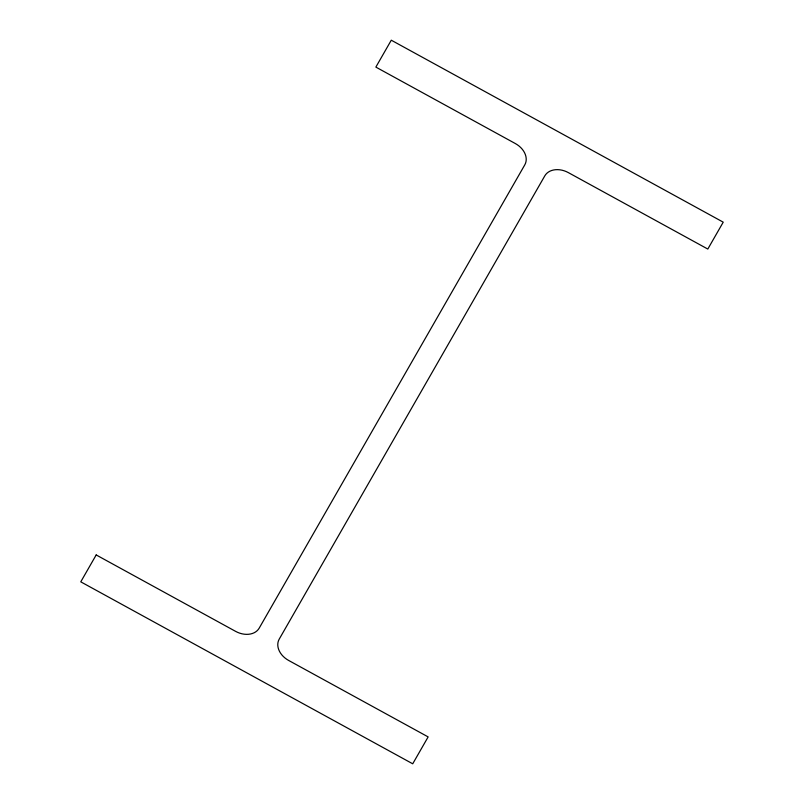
<?xml version="1.0" encoding="UTF-8"?>
<svg xmlns="http://www.w3.org/2000/svg" width="804" height="804" viewBox="0 0 804 804"><rect width="100%" height="100%" fill="white"/><g stroke="black" fill="none" stroke-linecap="round" stroke-linejoin="round"><path stroke-width="1.21" d="M96.189 554.941L80.772 581.835L412.723 763.8L428.14 736.906L288.666 660.456A18.804 14.15 27.3 0 1 279.219 639.13L544.81 175.845A18.804 14.15 27.3 0 1 568.338 172.609L707.811 249.059L723.228 222.165L391.277 40.2L375.86 67.094L515.334 143.544A18.804 14.15 27.3 0 1 524.781 164.87L259.189 628.155A18.804 14.15 27.3 0 1 235.662 631.391L96.189 554.941"/></g></svg>
